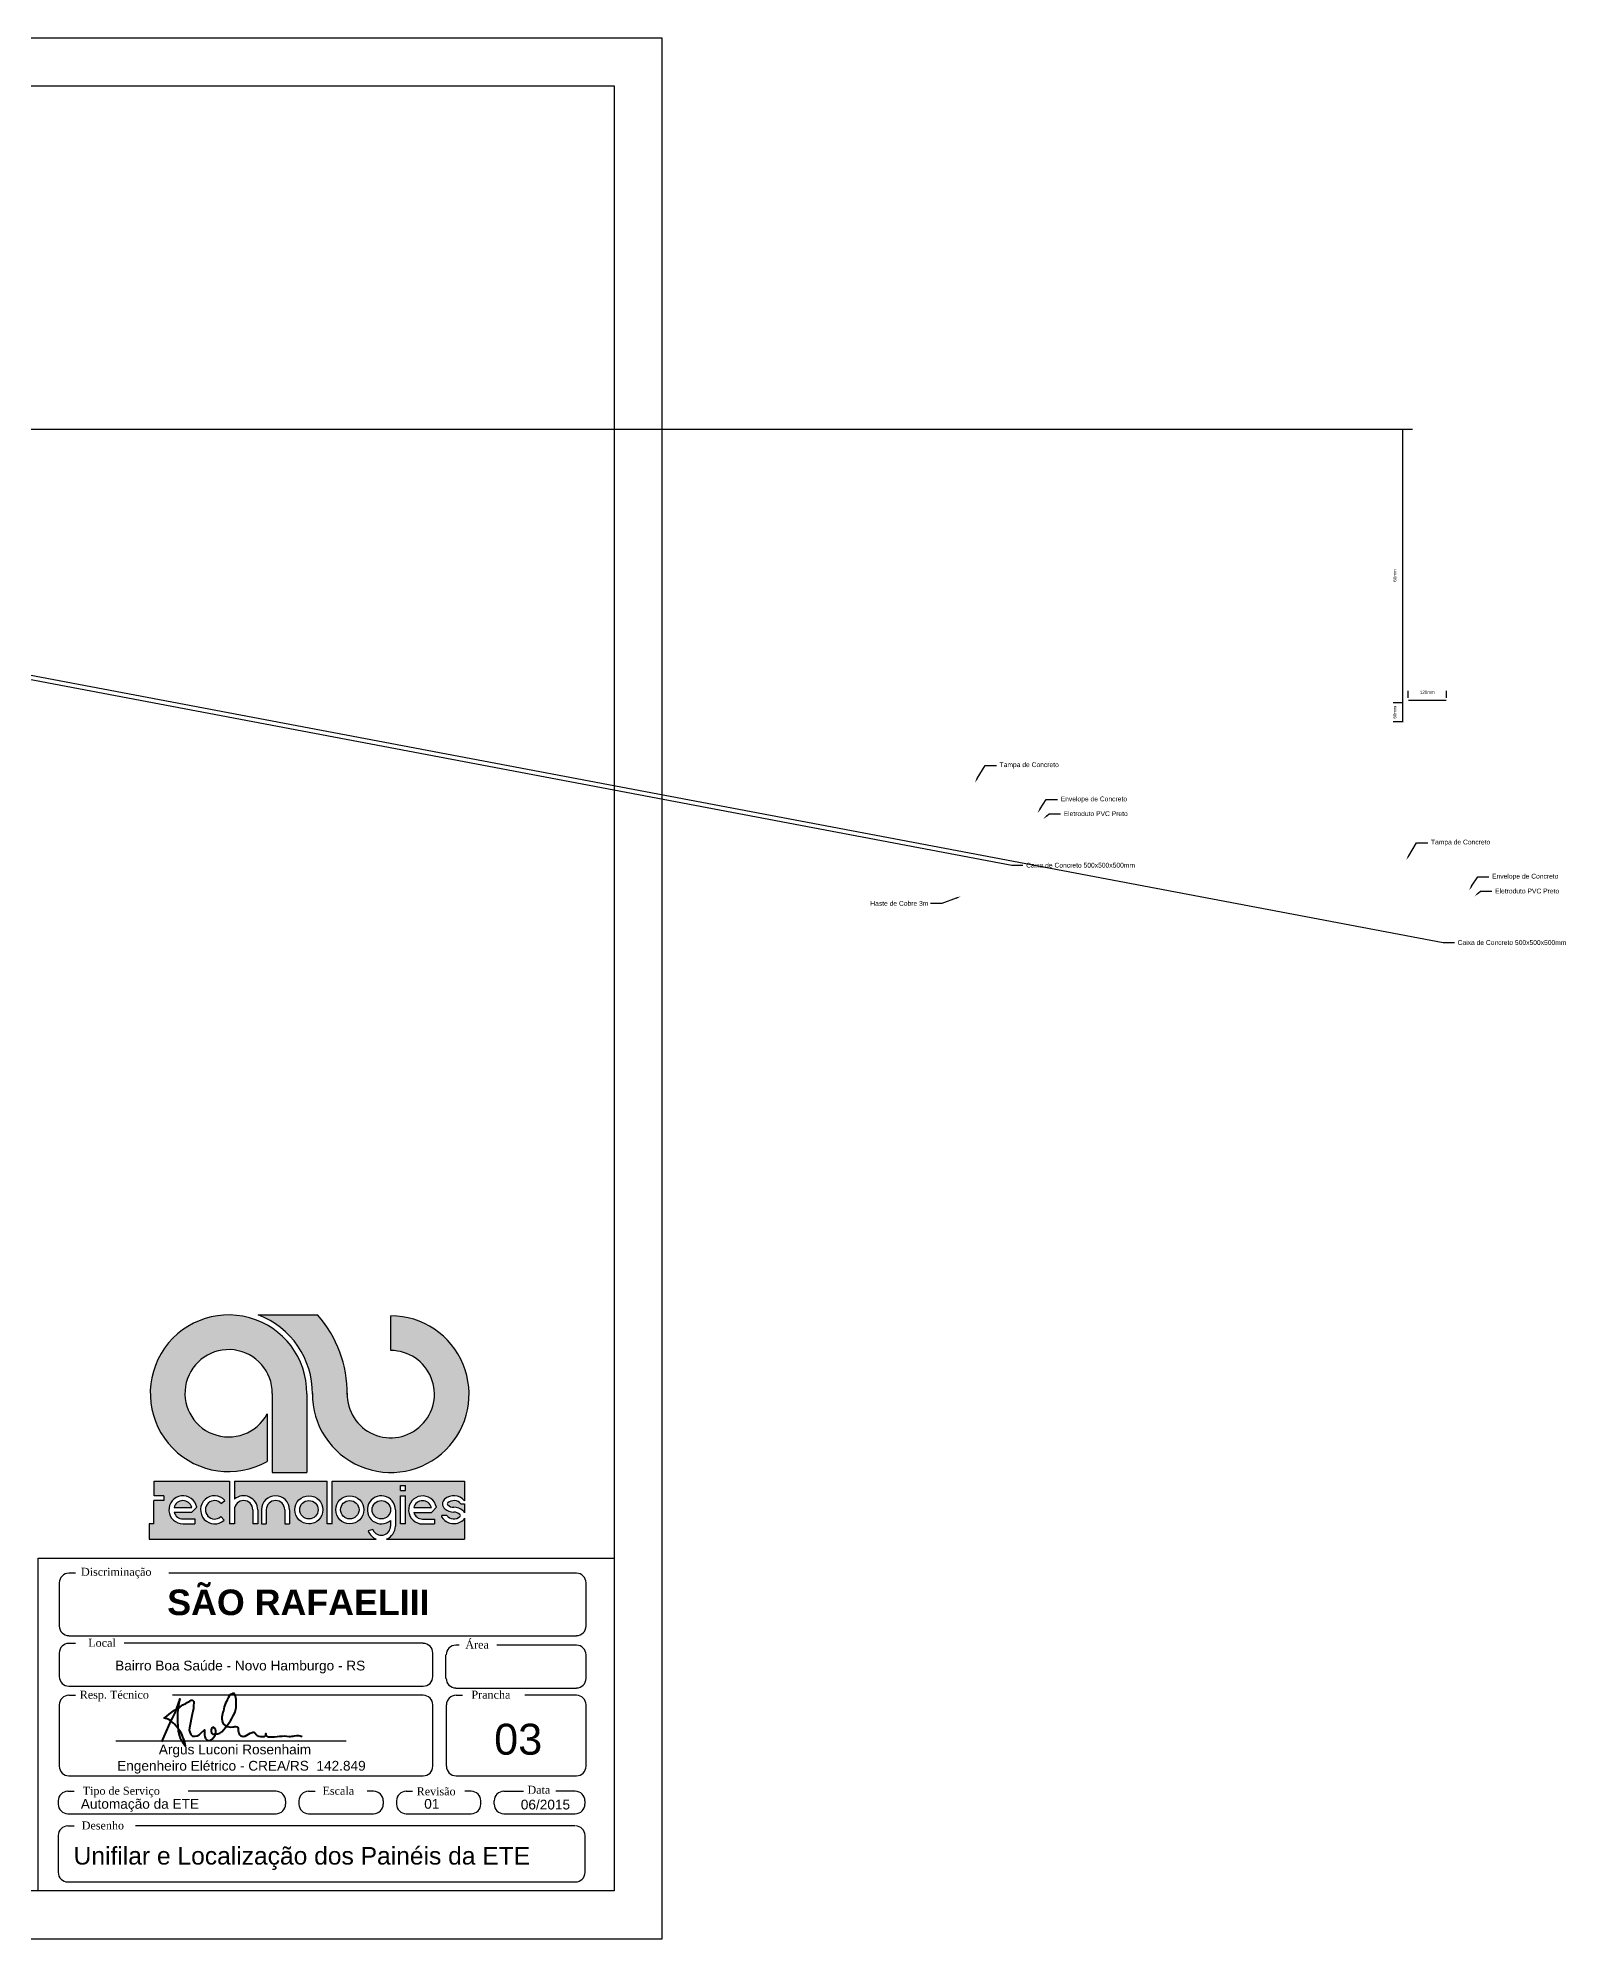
# Model space of a CAD drawing. Header units: millimetres. Extents: x 100 to 1222, y 100 to 694.
# Drawn here: x 745 to 1222, y 100 to 694 of the extents above; entities that cross this region are included whole.
import ezdxf
from ezdxf import colors
from ezdxf.entities.mleader import LeaderData, LeaderLine
from ezdxf.math import Vec2, Vec3

# ---------------------------------------------------------------- set-up
doc = ezdxf.new("R2010")
doc.units = ezdxf.units.MM
doc.layers.add('selo', color=7, linetype='Continuous')
doc.styles.add('Notes', font='Arial.ttf', dxfattribs={"height": 3})
doc.styles.get("Standard").update_dxf_attribs({"font": 'Arial.ttf'})
doc.dimstyles.get("Standard").update_dxf_attribs({"dimtxt": 3, "dimasz": 3, "dimexe": 5, "dimexo": 2, "dimgap": 2, "dimtad": 0, "dimtih": 1, "dimtoh": 1, "dimdec": 4, "dimzin": 0, "dimdsep": 46, "dimtxsty": 'Standard', "dimcen": 2, "dimadec": 0, "dimazin": 0, "dimtfac": 1, "dimtdec": 4, "dimtofl": 0, "dimtmove": 0, "dimatfit": 3, "dimfxl": 1, "dimtolj": 1, "dimtzin": 0, "dimarcsym": 0})

# ---------------------------------------------------------------- blocks, each defined once
blk = doc.blocks.new('*D179')
at = {"color": 0, "lineweight": -2, "ltscale": 0.1, "transparency": 16777216}
for p, q in [((655.18, 571.74), (1174.39, 571.74)), ((1171.39, 480.34), (1171.39, 571.64)), ((1171.55, 480.24), (1168.39, 480.24))]:
    blk.add_line(p, q, dxfattribs=at)
at = {"color": 0, "ltscale": 0.1, "transparency": 16777216}
for points in [[(1171.37, 571.64), (1171.41, 571.64), (1171.39, 571.74)], [(1171.37, 480.34), (1171.41, 480.34), (1171.39, 480.24)]]:
    blk.add_solid(points, dxfattribs=at)
at = {"layer": 'Defpoints', "color": 0, "ltscale": 0.1, "transparency": 16777216}
for p in [(653.68, 571.74), (1171.39, 571.74), (1173.05, 480.24)]:
    blk.add_point(p, dxfattribs=at)
at = {"color": 0, "ltscale": 0.1, "transparency": 16777216, "insert": (1168.88, 525.99), "char_height": 1, "attachment_point": 5, "rotation": 90}
blk.add_mtext('\\A1;60mm', dxfattribs=at)
blk = doc.blocks.new('*D180')
at = {"color": 0, "lineweight": -2, "ltscale": 0.1, "transparency": 16777216}
for p, q in [((1173.05, 487.74), (1173.05, 490.01)), ((1185.05, 487.74), (1185.05, 490.01)), ((1173.15, 487.01), (1184.95, 487.01))]:
    blk.add_line(p, q, dxfattribs=at)
at = {"color": 0, "ltscale": 0.1, "transparency": 16777216}
for points in [[(1173.15, 487.03), (1173.15, 487), (1173.05, 487.01)], [(1184.95, 487.03), (1184.95, 487), (1185.05, 487.01)]]:
    blk.add_solid(points, dxfattribs=at)
at = {"layer": 'Defpoints', "color": 0, "ltscale": 0.1, "transparency": 16777216}
for p in [(1173.05, 486.24), (1185.05, 487.01), (1185.05, 486.24)]:
    blk.add_point(p, dxfattribs=at)
at = {"color": 0, "ltscale": 0.1, "transparency": 16777216, "insert": (1179.05, 489.52), "char_height": 1, "attachment_point": 5}
blk.add_mtext('\\A1;120mm', dxfattribs=at)
blk = doc.blocks.new('*D181')
at = {"color": 0, "lineweight": -2, "transparency": 16777216}
for p, q in [((1171.55, 486.24), (1168.39, 486.24)), ((1171.39, 480.34), (1171.39, 486.14)), ((1171.55, 480.24), (1168.39, 480.24))]:
    blk.add_line(p, q, dxfattribs=at)
at = {"color": 0, "transparency": 16777216}
for points in [[(1171.37, 486.14), (1171.41, 486.14), (1171.39, 486.24)], [(1171.37, 480.34), (1171.41, 480.34), (1171.39, 480.24)]]:
    blk.add_solid(points, dxfattribs=at)
at = {"layer": 'Defpoints', "color": 0, "transparency": 16777216}
for p in [(1171.39, 486.24), (1173.05, 486.24), (1173.05, 480.24)]:
    blk.add_point(p, dxfattribs=at)
at = {"color": 0, "transparency": 16777216, "insert": (1168.88, 483.24), "char_height": 1, "attachment_point": 5, "rotation": 90}
blk.add_mtext('\\A1;60mm', dxfattribs=at)

msp = doc.modelspace()

# ---------------------------------------------------------------- hatches: boundary and pattern name
at = {"layer": 'selo'}
h = msp.add_hatch(color=0, dxfattribs=at)
h.dxf.hatch_style = 1
h.paths.add_polyline_path([(832.332, 294.976), (813.803, 294.976, -0.314958), (830.723, 270.213, 2.4111444), (855.212, 294.705), (855.212, 283.859, -2.4512895), (841.58, 270.517, 0.1824425)])
h.paths.add_polyline_path([(835.348, 243.041), (806.369, 243.041), (806.369, 237.406, -0.6429859), (813.628, 234.095), (813.628, 229.71), (812.117, 229.71), (812.117, 234.095, 1), (806.369, 234.095), (806.369, 229.71), (804.858, 229.71), (804.858, 243.041), (781.243, 243.041), (781.243, 238.48), (784.256, 238.48), (784.256, 236.969), (781.231, 236.969), (781.231, 229.71), (779.69, 229.71), (779.69, 224.92), (850.672, 224.92, -0.2140839), (848.152, 227.478), (849.605, 227.91, 0.8212421), (855.136, 229.007), (855.136, 230.784, -4.6020199), (856.647, 234.095), (856.647, 229.007, -0.3092381), (853.852, 224.92), (878.255, 224.92), (878.255, 231.448, -0.100697), (877.776, 230.829, -0.4598796), (871.2, 231.81), (871.2, 232.322), (872.69, 232.32, 0.4270744), (876.814, 231.998, 0.4108773), (876.815, 232.632, 0.1862025), (874.919, 233.365, -0.1813245), (872.046, 234.435, -0.458616), (872.044, 237.41, -0.4177401), (878.255, 236.929), (878.255, 243.041), (836.889, 243.041), (836.889, 229.707), (835.348, 229.707)])
h.paths.add_polyline_path([(834.016, 234.095, -1), (825.247, 234.095, -1)], flags=16)
h.paths.add_polyline_path([(832.506, 234.095, -1), (826.757, 234.095, -1)], flags=0)
h.paths.add_polyline_path([(846.795, 234.095, -1), (838.025, 234.095, -1)], flags=16)
h.paths.add_polyline_path([(845.284, 234.095, -1), (839.536, 234.095, -1)], flags=0)
h.paths.add_polyline_path([(823.586, 234.095), (823.586, 229.71), (822.075, 229.71), (822.075, 234.095, 1), (816.327, 234.095), (816.327, 229.71), (814.816, 229.71), (814.816, 234.095, -1)], flags=16)
h.paths.add_polyline_path([(858.22, 241.686), (859.761, 241.686), (859.761, 240.166), (858.22, 240.166)], flags=16)
h.paths.add_polyline_path([(858.22, 238.48), (859.761, 238.48), (859.761, 229.67), (858.22, 229.67)], flags=16)
h.paths.add_polyline_path([(869.471, 234.88), (867.938, 233.296), (862.393, 233.296, 0.3380231), (865.165, 231.18), (868.911, 231.18), (868.911, 229.67), (865.165, 229.67, -2.1236634)], flags=16)
h.paths.add_polyline_path([(862.385, 234.782, -0.7677784), (867.938, 234.811)], flags=0)
h.paths.add_polyline_path([(803.381, 237.046), (802.27, 236.023, 2.4142136), (802.101, 231.962), (803.124, 230.851, -2.4142136)], flags=16)
h.paths.add_polyline_path([(794.587, 234.921), (793.054, 233.337), (787.508, 233.337, 0.3380231), (790.281, 231.221), (794.027, 231.221), (794.027, 229.71), (790.281, 229.71, -2.1236634)], flags=16)
h.paths.add_polyline_path([(793.054, 234.852), (787.5, 234.823, -0.7677784)], flags=0)
h.paths.add_polyline_path([(826.757, 234.095, 1), (832.506, 234.095, 1)], flags=0)
h.paths.add_polyline_path([(845.284, 234.095, 1), (839.536, 234.095, 1)], flags=0)
h.paths.add_polyline_path([(849.388, 234.095, 1), (855.136, 234.095, 1)], flags=17)
h.paths.add_polyline_path([(867.938, 234.811, 0.7677784), (862.385, 234.782)], flags=0)
h.paths.add_polyline_path([(874.9, 234.875, -0.1813245), (877.774, 233.804, -0.1010132), (878.255, 233.184), (878.255, 235.918), (877.13, 235.919, 0.4270744), (873.006, 236.241, 0.4108773), (873.004, 235.608, 0.1862025)], flags=17)
h.paths.add_polyline_path([(793.054, 234.852, 0.7677784), (787.5, 234.823)], flags=0)
h = msp.add_hatch(color=0, dxfattribs=at)
h.dxf.hatch_style = 1
h.paths.add_polyline_path([(816.575, 249.205), (816.575, 264.057, -8.1827777), (818.191, 270.426), (818.191, 245.768), (829.005, 245.768), (829.005, 270.371, 3.7185239)])
h = msp.add_hatch(color=0, dxfattribs=at)
h.dxf.hatch_style = 1
h.paths.add_polyline_path([(787.5, 234.823), (793.054, 234.852, 0.7677784)])
h.paths.add_polyline_path([(826.757, 234.095, 1), (832.506, 234.095, 1)])
h.paths.add_polyline_path([(839.536, 234.095, 1), (845.284, 234.095, 1)])
h.paths.add_polyline_path([(862.385, 234.782), (867.938, 234.811, 0.7677784)])

# ---------------------------------------------------------------- linework, layer by layer
for points in [[(100, 100), (940, 100), (940, 693.939), (100, 693.939)], [(150, 679), (925, 679), (925, 115), (150, 115)]]:
    msp.add_lwpolyline(points, close=True)
at = {"layer": 'selo', "color": 0}
for p, q in [((813.803, 294.976), (832.332, 294.976)), ((855.212, 283.859), (855.212, 294.705)), ((818.191, 270.426), (818.191, 245.768)), ((829.005, 270.371), (829.005, 245.768)), ((816.575, 264.057), (816.575, 249.205)), ((818.191, 245.768), (829.005, 245.768)), ((781.243, 238.48), (781.243, 243.041)), ((781.243, 243.041), (804.858, 243.041)), ((784.256, 238.48), (781.243, 238.48)), ((784.256, 238.48), (784.256, 236.969)), ((804.858, 243.041), (804.858, 229.71)), ((806.369, 243.041), (806.369, 237.406)), ((806.369, 243.041), (835.348, 243.041)), ((835.348, 229.707), (835.348, 243.041)), ((836.889, 243.041), (878.255, 243.041)), ((836.889, 229.707), (836.889, 243.006)), ((858.22, 240.166), (858.22, 241.686)), ((858.22, 241.686), (859.761, 241.686)), ((858.22, 240.166), (859.761, 240.166)), ((858.22, 229.67), (858.22, 238.48)), ((858.22, 238.48), (859.761, 238.48)), ((859.761, 240.166), (859.761, 241.686)), ((859.761, 229.67), (859.761, 238.48)), ((878.255, 243.041), (878.255, 236.929)), ((781.231, 229.71), (781.231, 236.969)), ((784.256, 236.969), (781.231, 236.969)), ((787.5, 234.823), (793.054, 234.852)), ((787.508, 233.337), (793.054, 233.337)), ((793.054, 233.337), (794.587, 234.921)), ((802.101, 231.962), (803.124, 230.851)), ((802.27, 236.023), (803.381, 237.046)), ((806.369, 234.095), (806.369, 229.71)), ((812.117, 234.095), (812.117, 229.71)), ((813.628, 234.095), (813.628, 229.71)), ((814.816, 234.095), (814.816, 229.71)), ((816.327, 234.095), (816.327, 229.71)), ((822.075, 234.095), (822.075, 229.71)), ((823.586, 234.095), (823.586, 229.71)), ((856.647, 234.095), (856.647, 229.007)), ((862.385, 234.782), (867.938, 234.811)), ((862.393, 233.296), (867.938, 233.296)), ((867.938, 233.296), (869.471, 234.88)), ((872.69, 232.32), (871.2, 232.322)), ((871.2, 231.81), (871.2, 232.322)), ((877.13, 235.919), (878.255, 235.918)), ((878.255, 235.918), (878.255, 233.184)), ((781.231, 229.71), (779.69, 229.71)), ((779.69, 229.71), (779.69, 224.92)), ((790.281, 231.221), (794.027, 231.221)), ((790.281, 229.71), (794.027, 229.71)), ((794.027, 231.221), (794.027, 229.71)), ((806.369, 229.71), (804.858, 229.71)), ((813.628, 229.71), (812.117, 229.71)), ((814.816, 229.71), (816.327, 229.71)), ((822.075, 229.71), (823.586, 229.71)), ((830.17, 229.743), (829.632, 229.71)), ((836.889, 229.707), (835.348, 229.707)), ((849.605, 227.91), (848.152, 227.478)), ((855.136, 230.784), (855.136, 229.007)), ((859.761, 229.67), (858.22, 229.67)), ((865.165, 231.18), (868.911, 231.18)), ((865.165, 229.67), (868.911, 229.67)), ((868.911, 231.18), (868.911, 229.67)), ((878.255, 231.448), (878.255, 224.92)), ((779.69, 224.92), (850.672, 224.92)), ((853.852, 224.92), (878.255, 224.92)), ((745, 219), (925, 219)), ((756.689, 214.332), (754.656, 214.332)), ((913.214, 214.332), (785.841, 214.332)), ((751.607, 211.283), (751.607, 197.783)), ((916.263, 197.783), (916.263, 211.283)), ((754.656, 194.734), (913.214, 194.734)), ((754.656, 192.396), (756.689, 192.396)), ((865.345, 192.396), (771.935, 192.396)), ((876.564, 191.837), (875.509, 191.837)), ((913.214, 191.837), (888.362, 191.837)), ((751.607, 189.347), (751.607, 181.994)), ((868.395, 181.994), (868.395, 189.347)), ((872.46, 181.435), (872.46, 188.788)), ((916.263, 181.435), (916.263, 188.788)), ((754.656, 178.944), (865.345, 178.944)), ((875.509, 178.385), (913.214, 178.385)), ((751.607, 173.136), (751.607, 153.977)), ((754.656, 176.185), (756.689, 176.185)), ((865.345, 176.185), (786.998, 176.185)), ((868.395, 153.977), (868.395, 173.136)), ((872.551, 173.136), (872.551, 153.977)), ((875.6, 176.185), (877.633, 176.185)), ((913.214, 176.185), (897.135, 176.189)), ((916.263, 153.977), (916.263, 173.136)), ((769.313, 161.862), (841.301, 161.862)), ((754.656, 150.928), (865.345, 150.928)), ((875.6, 150.928), (913.214, 150.928)), ((751.26, 143.148), (751.26, 142.132)), ((754.309, 146.198), (756.342, 146.198)), ((819.358, 146.198), (791.916, 146.198)), ((822.408, 142.132), (822.408, 143.148)), ((826.473, 143.148), (826.473, 142.132)), ((829.522, 146.198), (831.555, 146.198)), ((849.85, 146.198), (847.818, 146.198)), ((852.9, 142.132), (852.9, 143.148)), ((856.965, 143.148), (856.965, 142.132)), ((860.014, 146.198), (862.047, 146.198)), ((880.342, 146.198), (878.31, 146.198)), ((883.392, 142.132), (883.392, 143.148)), ((887.457, 143.148), (887.457, 142.132)), ((890.506, 146.198), (896.702, 146.198)), ((912.867, 146.198), (906.789, 146.198)), ((915.916, 142.132), (915.916, 143.148)), ((754.309, 139.083), (819.358, 139.083)), ((829.522, 139.083), (849.85, 139.083)), ((860.014, 139.083), (880.342, 139.083)), ((890.506, 139.083), (912.867, 139.083)), ((751.26, 132.313), (751.26, 120.825)), ((754.309, 135.362), (756.342, 135.362)), ((912.721, 135.313), (775.47, 135.362)), ((915.892, 120.81), (915.941, 132.313)), ((754.309, 117.825), (912.892, 117.825))]:
    msp.add_line(p, q, dxfattribs=at)
msp.add_lwpolyline([(745, 115), (745, 219), (925, 219), (925, 115)], close=True, dxfattribs=at)
at = {"layer": 'selo', "color": 0, "linetype": 'Continuous', "lineweight": 40, "transparency": 33554687}
msp.add_lwpolyline([(783.715, 161.571), (786.63, 168.216, 0.0599304), (789.332, 175.039, 0.114734), (789.083, 163.667, 0.1055746), (791.11, 160.291, 0.1527921), (787.626, 167.079, 0.174248), (784.39, 169.033, -0.042414), (791.181, 173.618, 0.0315245), (792.887, 174.613, -0.5909512), (793.634, 173.831, -0.0720003), (793.172, 170.242), (792.283, 166.013, 0.292783), (793.279, 163.419, 0.292783), (795.874, 164.343), (797.012, 165.373, 0.0842368), (797.118, 163.205, 0.426622), (798.789, 162.033, 0.2406477), (800.531, 164.414, 0.3821758), (799.642, 166.155, 0.4936061), (799.642, 163.987, 0.2209073), (802.416, 164.769, 0.0807285), (806.398, 170.455, 0.1135703), (806.913, 174.353, 0.1019582), (806.479, 176.38, 0.3561959), (805.743, 176.663, 0.1925252), (804.762, 175.821, 0.0988767), (802.913, 171.308, 0.195151), (802.807, 167.221, 0.2463023), (805.864, 166.262, -0.1244237), (807.065, 166.311, -0.323775), (807.565, 165.755, 0.1156411), (807.713, 164.343, 0.4327556), (809.704, 163.419, -0.0314428), (811.857, 164.539, -0.3432079), (812.819, 164.331, 0.2483362), (814.468, 163.277), (815.444, 163.245, 0.5538728), (816.152, 164.188, 0.4741882), (817.241, 163.134, 0.0489926), (820.548, 163.348, -0.0709642), (823.463, 163.312, 0.086771), (825.089, 163.518, -0.1513319), (827.532, 163.236)], format="xyb", dxfattribs=at)
at = {"layer": 'selo', "color": 0}
for centre, radius in [((829.632, 234.095), 4.385), ((842.41, 234.095), 4.385), ((829.632, 234.095), 2.874), ((842.41, 234.095), 2.874), ((852.262, 234.095), 2.874)]:
    msp.add_circle(centre, radius, dxfattribs=at)
for centre, radius, start, end in [((804.537, 270.507), 24.468, 359.679954, 299.471579), ((804.557, 270.496), 26.168, 359.379886, 69.308849), ((855.191, 270.236), 24.468, 179.365883, 89.952778), ((804.557, 270.496), 37.024, 359.354192, 41.391096), ((804.549, 270.498), 13.643, 359.697906, 331.828115), ((855.212, 270.225), 13.634, 178.813767, 90), ((790.281, 234.095), 4.385, 10.860063, 270), ((800.155, 234.077), 4.385, 42.622082, 312.622082), ((809.243, 234.095), 4.385, 0, 130.961787), ((819.201, 234.095), 4.385, 0, 180), ((852.262, 234.095), 4.385, 0, 310.961787), ((865.165, 234.054), 4.385, 10.860063, 270), ((874.912, 234.101), 4.379, 40.226229, 130.915223), ((790.281, 234.095), 2.874, 15.261662, 165.326761), ((790.281, 234.095), 2.874, 195.294234, 270), ((800.155, 234.077), 2.874, 42.622082, 312.622082), ((809.243, 234.095), 2.874, 0, 180), ((819.201, 234.095), 2.874, 0, 180), ((865.165, 234.054), 2.874, 15.261662, 165.326761), ((865.165, 234.054), 2.874, 195.294234, 270), ((874.908, 234.138), 4.379, 212.128282, 310.915223), ((873.325, 235.923), 1.963, 130.761971, 229.309765), ((874.91, 237.732), 4.367, 229.010816, 270.041767), ((874.906, 234.133), 2.863, 219.285028, 311.78937), ((873.325, 235.923), 0.45, 127.135516, 232.259148), ((874.902, 237.699), 2.824, 227.775734, 270.15365), ((874.914, 234.106), 2.863, 39.285028, 131.78937), ((874.909, 230.508), 4.367, 49.010816, 90.041767), ((874.918, 230.541), 2.824, 47.775734, 90.15365), ((876.494, 232.316), 0.45, 307.135516, 52.259148), ((876.494, 232.316), 1.963, 26.237505, 49.309765), ((852.262, 229.007), 4.385, 200.399608, 248.734403), ((852.262, 229.007), 2.874, 202.422877, 0), ((852.262, 229.007), 4.385, 291.265597, 0), ((876.494, 232.316), 1.963, 310.761971, 333.762495), ((754.656, 211.283), 3, 90, 180), ((913.214, 211.283), 3, 0, 90), ((754.656, 197.783), 3, 180, 270), ((913.214, 197.783), 3, 270, 0), ((754.656, 189.347), 3, 90, 180), ((865.345, 189.347), 3, 0, 90), ((875.509, 188.788), 3, 90, 180), ((913.214, 188.788), 3, 0, 90), ((754.656, 181.994), 3, 180, 270), ((865.345, 181.994), 3, 270, 0), ((875.509, 181.435), 3, 180, 270), ((913.214, 181.435), 3, 270, 0), ((754.656, 173.136), 3, 90, 180), ((865.345, 173.136), 3, 0, 90), ((875.6, 173.136), 3, 90, 180), ((913.214, 173.136), 3, 0, 90), ((754.656, 153.977), 3, 180, 270), ((865.345, 153.977), 3, 270, 0), ((875.6, 153.977), 3, 180, 270), ((913.214, 153.977), 3, 270, 0), ((754.309, 143.148), 3, 90, 180), ((819.358, 143.148), 3, 0, 90), ((829.522, 143.148), 3, 90, 180), ((849.85, 143.148), 3, 0, 90), ((860.014, 143.148), 3, 90, 180), ((880.342, 143.148), 3, 0, 90), ((890.506, 143.148), 3, 90, 180), ((912.867, 143.148), 3, 0, 90), ((754.309, 142.132), 3, 180, 270), ((819.358, 142.132), 3, 270, 0), ((829.522, 142.132), 3, 180, 270), ((849.85, 142.132), 3, 270, 0), ((860.014, 142.132), 3, 180, 270), ((880.342, 142.132), 3, 270, 0), ((890.506, 142.132), 3, 180, 270), ((912.867, 142.132), 3, 270, 0), ((754.309, 132.313), 3, 90, 180), ((912.892, 132.313), 3, 0, 90), ((754.309, 120.825), 3, 180, 270), ((912.892, 120.825), 3, 270, 0)]:
    msp.add_arc(centre, radius, start, end, dxfattribs=at)

# ---------------------------------------------------------------- texts
at = {"layer": 'selo', "color": 0, "attachment_point": 1}
for s, insert, char_height, width in [('\\FTIMES.TTF;Discriminação', (758.423, 215.967), 2.5, 101.64), ('\\FTIMES.TTF;Local', (760.686, 193.797), 2.5, 81.312), ('\\FTIMES.TTF;Área', (878.501, 193.238), 2.5, 81.312), ('\\FTIMES.TTF;Resp. Técnico', (758.039, 177.581), 2.5, 101.64), ('\\FTIMES.TTF;Prancha', (880.403, 177.581), 2.5, 101.64), ('03', (887.502, 167.252), 9.6665, 225.55271), ('Automação da ETE', (758.382, 143.743), 3.0492, 71.148), ('\\FTIMES.TTF;Tipo de Serviço', (758.944, 147.556), 2.5, 101.64), ('\\FTIMES.TTF;Escala', (833.888, 147.556), 2.5, 40.656), ('{\\Ftimes.ttf|c0;Revisão}', (863.301, 147.372), 2.5, 101.64), ('01', (865.661, 143.743), 3.0492, 71.148), ('06/2015', (895.831, 143.514), 3.0492, 71.148), ('\\FTIMES.TTF;Data', (897.916, 147.869), 2.5, 40.656), ('{\\Ftimes.ttf|c0;Desenho}', (758.656, 136.72), 2.5, 101.64), ('Unifilar e Localização dos Painéis da ETE', (756.116, 128.748), 5.5, 331.58467)]:
    msp.add_mtext(s, dxfattribs=dict(at, insert=insert, char_height=char_height, width=width))
for s, insert, char_height in [('{\\fArial|b1|i0|c0|p34;SÃO RAFAELIII}', (785.369, 209.185), 8), ('Bairro Boa Saúde - Novo Hamburgo - RS', (769.099, 186.952), 3.0492), ('           Argus Luconi Rosenhaim\\PEngenheiro Elétrico - CREA/RS  142.849', (769.718, 160.731), 3.0492)]:
    msp.add_mtext(s, dxfattribs=dict(at, insert=insert, char_height=char_height))

# ---------------------------------------------------------------- dimensions: what is measured, and where the dimension line sits
at = {"color": 0, "ltscale": 0.1}
dim = msp.add_linear_dim(base=(1171.391, 571.739), p1=(1173.048, 480.238), p2=(653.684, 571.739), angle=90, text='60mm', dimstyle='Standard', override={"dimscale": 0, "dimtxt": 1, "dimasz": 0.1, "dimexe": 3, "dimexo": 1.5, "dimtad": 1, "dimtih": 0, "dimtoh": 0, "dimdec": 2, "dimzin": 3, "dimcen": 3, "dimadec": 2, "dimazin": 2, "dimtdec": 2, "dimfrac": 1}, dxfattribs=at)
dim.commit()
dim.dimension.update_dxf_attribs({"geometry": '*D179', "text_midpoint": (1171.391, 525.988), "dimtype": 160})
dim = msp.add_linear_dim(base=(1185.048, 487.014), p1=(1173.048, 486.238), p2=(1185.048, 486.238), text='120mm', dimstyle='Standard', override={"dimscale": 0, "dimtxt": 1, "dimasz": 0.1, "dimexe": 3, "dimexo": 1.5, "dimtad": 1, "dimtih": 0, "dimtoh": 0, "dimdec": 2, "dimzin": 3, "dimcen": 3, "dimadec": 2, "dimazin": 2, "dimtdec": 2, "dimfrac": 1}, dxfattribs=at)
dim.commit()
dim.dimension.update_dxf_attribs({"geometry": '*D180', "text_midpoint": (1179.048, 487.014), "dimtype": 160})
at = {"color": 0}
dim = msp.add_linear_dim(base=(1171.391, 486.238), p1=(1173.048, 480.238), p2=(1173.048, 486.238), angle=90, text='60mm', dimstyle='Standard', override={"dimscale": 0, "dimtxt": 1, "dimasz": 0.1, "dimexe": 3, "dimexo": 1.5, "dimtad": 1, "dimtih": 0, "dimtoh": 0, "dimdec": 2, "dimzin": 3, "dimcen": 3, "dimadec": 2, "dimazin": 2, "dimtdec": 2, "dimfrac": 1}, dxfattribs=at)
dim.commit()
dim.dimension.update_dxf_attribs({"geometry": '*D181', "text_midpoint": (1171.391, 483.238), "dimtype": 160})

# ---------------------------------------------------------------- leaders
ml = msp.add_multileader_mtext('Standard', dxfattribs=at)
ml.set_content('Caixa de Concreto 500x500x500mm', style='Notes')
ml.set_leader_properties()
ml.build(insert=Vec2(0, 0))
ml.multileader.update_dxf_attribs({"dogleg_length": 7, "arrow_head_size": 1.5})
ctx = ml.context
ctx.base_point, ctx.char_height, ctx.arrow_head_size, ctx.landing_gap_size, ctx.plane_origin = Vec3(1052.713, 435.481), 1.5, 1.5, 1, Vec3(1045.768, 436.941)
notes = []
notes.append((ctx, [(0, (1, 1, 0), (1049.213, 435.481), (1, 0), 3.5, [(0, [(526.404, 534.442)], 0, [])])]))
ctx.mtext.insert, ctx.mtext.flow_direction = Vec3(1053.713, 436.244), 5
ml = msp.add_multileader_mtext('Standard', dxfattribs=at)
ml.set_content('Caixa de Concreto 500x500x500mm', style='Notes')
ml.set_leader_properties()
ml.build(insert=Vec2(0, 0))
ml.multileader.update_dxf_attribs({"dogleg_length": 7, "arrow_head_size": 1.5})
ctx = ml.context
ctx.base_point, ctx.char_height, ctx.arrow_head_size, ctx.landing_gap_size, ctx.plane_origin = Vec3(1187.497, 411.324), 1.5, 1.5, 1, Vec3(1180.552, 412.783)
notes.append((ctx, [(0, (1, 1, 0), (1183.997, 411.324), (1, 0), 3.5, [(0, [(661.188, 510.284)], 0, [])])]))
ctx.mtext.insert, ctx.mtext.flow_direction = Vec3(1188.497, 412.086), 5
ml = msp.add_multileader_mtext('Standard', dxfattribs=at)
ml.set_content('Tampa de Concreto', style='Notes')
ml.set_leader_properties()
ml.build(insert=Vec2(0, 0))
ml.multileader.update_dxf_attribs({"dogleg_length": 7, "arrow_head_size": 1.5})
ctx = ml.context
ctx.base_point, ctx.char_height, ctx.arrow_head_size, ctx.landing_gap_size, ctx.plane_origin = Vec3(1044.405, 466.679), 1.5, 1.5, 1, Vec3(1037.674, 461.288)
notes.append((ctx, [(0, (1, 1, 0), (1040.905, 466.679), (1, 0), 3.5, [(0, [(1037.674, 461.288)], 0, [])])]))
ctx.mtext.insert, ctx.mtext.flow_direction = Vec3(1045.405, 467.637), 5
ml = msp.add_multileader_mtext('Standard', dxfattribs=at)
ml.set_content('Envelope de Concreto', style='Notes')
ml.set_leader_properties()
ml.build(insert=Vec2(0, 0))
ml.multileader.update_dxf_attribs({"dogleg_length": 7, "arrow_head_size": 1.5})
ctx = ml.context
ctx.base_point, ctx.char_height, ctx.arrow_head_size, ctx.landing_gap_size, ctx.plane_origin = Vec3(1063.495, 455.998), 1.5, 1.5, 1, Vec3(1057.286, 451.818)
notes.append((ctx, [(0, (1, 1, 0), (1059.995, 455.998), (1, 0), 3.5, [(0, [(1057.286, 451.818)], 0, [])])]))
ctx.mtext.insert, ctx.mtext.flow_direction = Vec3(1064.495, 456.956), 5
ml = msp.add_multileader_mtext('Standard', dxfattribs=at)
ml.set_content('Eletroduto PVC Preto', style='Notes')
ml.set_leader_properties()
ml.build(insert=Vec2(0, 0))
ml.multileader.update_dxf_attribs({"dogleg_length": 7, "arrow_head_size": 1.5})
ctx = ml.context
ctx.base_point, ctx.char_height, ctx.arrow_head_size, ctx.landing_gap_size, ctx.plane_origin = Vec3(1064.43, 451.572), 1.5, 1.5, 1, Vec3(1059.066, 449.946)
notes.append((ctx, [(0, (1, 1, 0), (1060.93, 451.572), (1, 0), 3.5, [(0, [(1059.066, 449.946)], 0, [])])]))
ctx.mtext.insert, ctx.mtext.flow_direction = Vec3(1065.43, 452.335), 5
ml = msp.add_multileader_mtext('Standard', dxfattribs=at)
ml.set_content('Tampa de Concreto', style='Notes')
ml.set_leader_properties()
ml.build(insert=Vec2(0, 0))
ml.multileader.update_dxf_attribs({"dogleg_length": 7, "arrow_head_size": 1.5})
ctx = ml.context
ctx.base_point, ctx.char_height, ctx.arrow_head_size, ctx.landing_gap_size, ctx.plane_origin = Vec3(1179.189, 442.522), 1.5, 1.5, 1, Vec3(1172.458, 437.13)
notes.append((ctx, [(0, (1, 1, 0), (1175.689, 442.522), (1, 0), 3.5, [(0, [(1172.458, 437.13)], 0, [])])]))
ctx.mtext.insert, ctx.mtext.flow_direction = Vec3(1180.189, 443.48), 5
ml = msp.add_multileader_mtext('Standard', dxfattribs=at)
ml.set_content('Envelope de Concreto', style='Notes')
ml.set_leader_properties()
ml.build(insert=Vec2(0, 0))
ml.multileader.update_dxf_attribs({"dogleg_length": 7, "arrow_head_size": 1.5})
ctx = ml.context
ctx.base_point, ctx.char_height, ctx.arrow_head_size, ctx.landing_gap_size, ctx.plane_origin = Vec3(1198.279, 431.84), 1.5, 1.5, 1, Vec3(1192.069, 427.661)
notes.append((ctx, [(0, (1, 1, 0), (1194.779, 431.84), (1, 0), 3.5, [(0, [(1192.069, 427.661)], 0, [])])]))
ctx.mtext.insert, ctx.mtext.flow_direction = Vec3(1199.279, 432.799), 5
ml = msp.add_multileader_mtext('Standard', dxfattribs=at)
ml.set_content('Eletroduto PVC Preto', style='Notes')
ml.set_leader_properties()
ml.build(insert=Vec2(0, 0))
ml.multileader.update_dxf_attribs({"dogleg_length": 7, "arrow_head_size": 1.5})
ctx = ml.context
ctx.base_point, ctx.char_height, ctx.arrow_head_size, ctx.landing_gap_size, ctx.plane_origin = Vec3(1199.214, 427.415), 1.5, 1.5, 1, Vec3(1193.85, 425.788)
notes.append((ctx, [(0, (1, 1, 0), (1195.714, 427.415), (1, 0), 3.5, [(0, [(1193.85, 425.788)], 0, [])])]))
ctx.mtext.insert, ctx.mtext.flow_direction = Vec3(1200.214, 428.177), 5
ml = msp.add_multileader_mtext('Standard', dxfattribs=at)
ml.set_content('Haste de Cobre 3m', style='Notes')
ml.set_leader_properties()
ml.build(insert=Vec2(0, 0))
ml.multileader.update_dxf_attribs({"dogleg_length": 7, "arrow_head_size": 1.5})
ctx = ml.context
ctx.base_point, ctx.char_height, ctx.arrow_head_size, ctx.landing_gap_size, ctx.plane_origin = Vec3(1004.011, 423.545), 1.5, 1.5, 1, Vec3(1033.255, 425.725)
notes.append((ctx, [(0, (1, 1, 0), (1027.378, 423.545), (-1, 0), 3.5, [(0, [(1033.255, 425.725)], 0, [])])]))
ctx.mtext.insert, ctx.mtext.flow_direction = Vec3(1005.011, 424.308), 5
for ctx, leaders in notes:
    for number, flags, end, landing, length, lines in leaders:
        leader = LeaderData()
        leader.index, (leader.has_last_leader_line, leader.has_dogleg_vector, leader.attachment_direction) = number, flags
        leader.last_leader_point, leader.dogleg_vector, leader.dogleg_length = Vec3(end), Vec3(landing), length
        for number, points, colour, breaks in lines:
            line = LeaderLine()
            line.index, line.vertices, line.color, line.breaks = number, Vec3.list(points), colors.encode_raw_color(colour), breaks
            leader.lines.append(line)
        ctx.leaders.append(leader)

doc.saveas('drawing.dxf')
